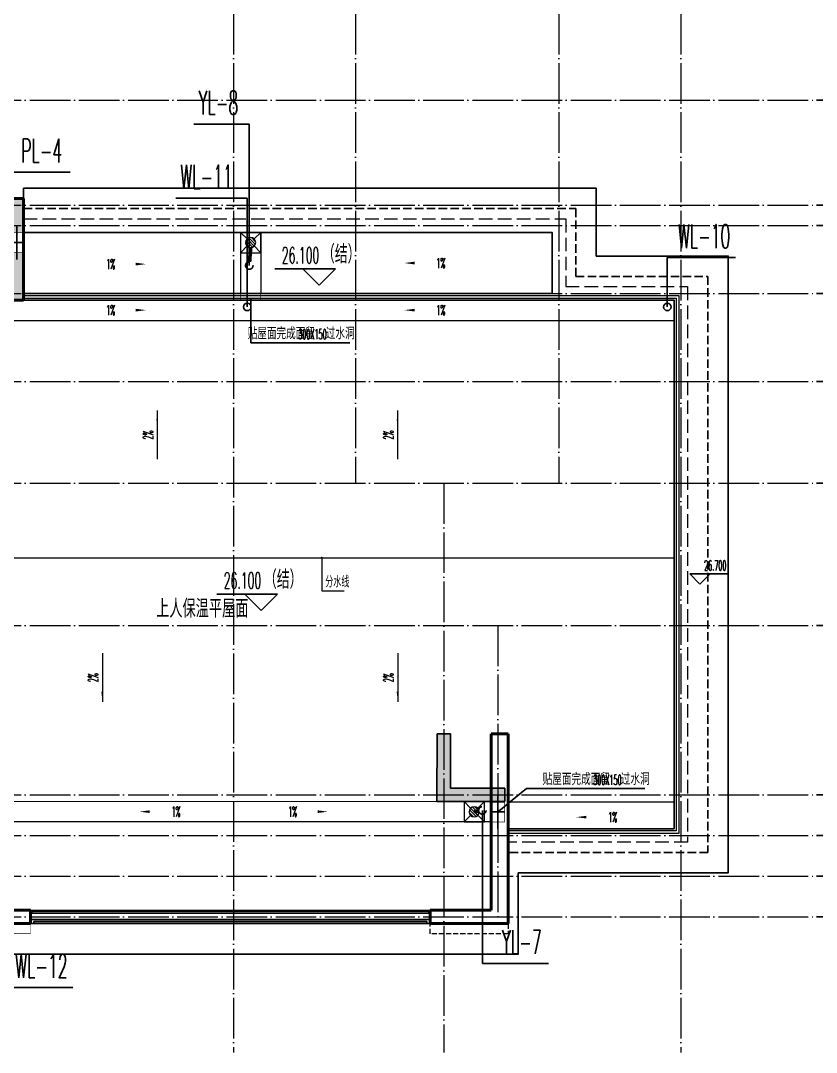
# Model space of a CAD drawing. Extents: x 27938 to 650306, y -92720 to 1524912.
# Drawn here: x 317172 to 328917, y 285115 to 300340 of the extents above; entities that cross this region are included whole.
import ezdxf

# ---------------------------------------------------------------- set-up
doc = ezdxf.new("R2010")
doc.units = 0
doc.header["$LTSCALE"] = 1000
doc.header["$MEASUREMENT"] = 0
for name, pattern in [('#P_--_20B1_001_t3$0$DASH', [0.35, 0.25, -0.1]), ('__DASH', [0.35, 0.25, -0.1]), ('DASH', [0.35, 0.25, -0.1]), ('DOTE', [2.42, 2, -0.2, 0.02, -0.2])]:
    doc.linetypes.add(name, pattern=pattern)
for name, color, linetype in [('3-栏杆1', 135, 'Continuous'), ('AXIS', 3, 'Continuous'), ('COLUMN', 9, 'Continuous'), ('DIM_ELEV', 3, 'Continuous'), ('DIM_LEAD', 3, 'Continuous'), ('DIM_污水', 3, 'Continuous'), ('DIM_雨水', 3, 'Continuous'), ('DIM_餐饮排水', 3, 'Continuous'), ('PIPE-雨水', 4, 'Y'), ('PUB_TEXT', 4, 'Continuous'), ('ROOF', 183, 'Continuous'), ('S-COLU-LINE1', 6, 'Continuous'), ('VPIPE-污水', 2, 'W'), ('VPIPE-雨水', 4, 'DASH'), ('机电标识类', 1, 'Continuous'), ('污水', 3, 'Continuous'), ('看线', 251, 'Continuous'), ('铝合金', 144, 'Continuous')]:
    doc.layers.add(name, color=color, linetype=linetype)
for name, color, linetype, lineweight in [('DOTE', 19, 'DOTE', 9), ('LVTRY', 1, 'Continuous', 13), ('PUB_HATCH', 8, 'Continuous', 9), ('WALL', 9, 'Continuous', 40), ('平面-分水线', 214, 'Continuous', 15), ('平面-排水沟', 86, 'Continuous', 15), ('平面-栏杆', 135, 'Continuous', 15), ('平面-看线', 45, 'Continuous', 15)]:
    doc.layers.add(name, color=color, linetype=linetype, lineweight=lineweight)
doc.styles.add('_TCH_DIM', font='SIMPLEX.shx', dxfattribs={"width": 0.6, "oblique": 10, "bigfont": 'hztxt.shx'})
doc.styles.add('_TCH_DIM_T3', font='SIMPLEX.shx', dxfattribs={"width": 0.494118, "bigfont": 'GBCBIG.shx'})
doc.styles.add('_TWT_SERIAL', font='simplex.shx', dxfattribs={"width": 0.6, "oblique": 10, "height": 3, "bigfont": 'aadri.shx'})
doc.styles.add('DIM_FONT_T3', font='SIMPLEX', dxfattribs={"width": 0.705882, "bigfont": 'GBCBIG'})
doc.styles.get("Standard").update_dxf_attribs({"font": 'gbenor.shx', "bigfont": 'gbcbig.shx'})
doc.linetypes.add('W', pattern='A,3,-0.2,["W",Standard,S=0.25,R=0,X=-0.1,Y=-0.115],-0.2', length=3.4)
doc.linetypes.add('Y', pattern='A,3,-0.2,["Y",Standard,S=0.25,R=0,X=-0.1,Y=-0.115],-0.2', length=3.4)
doc.dimstyles.new('_TCH_ARCH&&100', dxfattribs={"dimtxt": 297.5, "dimasz": 100, "dimexe": 250, "dimexo": 300, "dimgap": 126.25, "dimtad": 1, "dimdec": 0, "dimzin": 0, "dimdsep": 46, "dimtxsty": '_TCH_DIM_T3', "dimblk": 'ARCHTICK', "dimcen": 0.09, "dimclrt": 4, "dimazin": 2, "dimtfac": 1, "dimtdec": 0, "dimtix": 1, "dimtmove": 2, "dimatfit": 3, "dimfxl": 1, "dimtolj": 1, "dimtzin": 0, "dimarcsym": 0})

# ---------------------------------------------------------------- blocks, each defined once
blk = doc.blocks.new('FGDGDRGSDGDG')
at = {"layer": 'DOTE', "linetype": 'DOTE', "ltscale": 0.3}
for p, q in [((538382, 529998), (538382, 513948)), ((540182, 529998), (540182, 522348)), ((543182, 529998), (543182, 522348)), ((544982, 529998), (544982, 513948)), ((488182, 527998), (546982, 527998)), ((488182, 526448), (546982, 526448)), ((488182, 526148), (546982, 526148)), ((488182, 525148), (546982, 525148)), ((488182, 523848), (546982, 523848)), ((488182, 522348), (546982, 522348)), ((541482, 522348), (541482, 513948)), ((488182, 520248), (546982, 520248)), ((488182, 517748), (546982, 517748)), ((542282, 517748), (542282, 517148)), ((488182, 517148), (546982, 517148)), ((488182, 516548), (546982, 516548)), ((488182, 515948), (546982, 515948))]:
    blk.add_line(p, q, dxfattribs=at)
blk = doc.blocks.new('$lvtry$00000171')
for p, q in [((-74, 11), (-11, 74)), ((-70, -27), (27, 70)), ((-53, -53), (53, 53)), ((-27, -70), (70, 27)), ((11, -74), (74, -11))]:
    blk.add_line(p, q)
blk.add_circle((0, 0), 75)
blk.add_point((0, 0))
blk = doc.blocks.new('R5T6Y7TRF')
at = {"layer": '平面-分水线', "color": 4, "elevation": -134}
blk.add_lwpolyline([(392485, -26438), (392785, -26438), (392785, -26738), (392485, -26738)], close=True, dxfattribs=at)
for points in [[(392485, -26438), (392582, -26534)], [(392688, -26534), (392785, -26438)], [(392485, -26738), (392593, -26629)], [(392676, -26629), (392785, -26738)]]:
    blk.add_lwpolyline(points, dxfattribs=at)
at = {"layer": 'LVTRY', "color": 4}
blk.add_blockref('$lvtry$00000171', (392635, -26588, -134), dxfattribs=at)
blk = doc.blocks.new('GDGDGDGRGD')
at = {"linetype": '__DASH', "ltscale": 0.1}
blk.add_wipeout([(428917, 296115), (428717, 296115), (428717, 295815), (428917, 295815)], dxfattribs=at).dxf.layer = '污水'
at = {"layer": '机电标识类', "color": 250, "linetype": 'DASH', "ltscale": 400}
for p, q in [((428817, 295715), (428817, 296215)), ((428917, 295965), (428717, 295965))]:
    blk.add_line(p, q, dxfattribs=at)
at = {"layer": '污水', "linetype": '__DASH', "ltscale": 0.1, "const_width": 10}
blk.add_lwpolyline([(428917, 296115), (428717, 296115), (428717, 295815), (428917, 295815)], close=True, dxfattribs=at)
blk = doc.blocks.new('GDGRXADDGD')
at = {"layer": 'PUB_HATCH'}
for points in [[(316767, 297515), (317017, 297515), (317017, 296215), (317217, 296215), (317217, 297715), (316767, 297715)], [(323317, 288816), (324316, 288815), (324317, 289015), (323517, 289015), (323518, 289815), (323318, 289815)]]:
    blk.add_hatch(color=256, dxfattribs=at).paths.add_polyline_path(points)
at = {"layer": 'COLUMN', "color": 8}
for p, q in [((317217, 297715), (316767, 297715)), ((317217, 296215), (317217, 297715)), ((317017, 296215), (317217, 296215))]:
    blk.add_line(p, q, dxfattribs=at)
at = {"layer": 'S-COLU-LINE1', "color": 8}
for p, q in [((323318, 289815), (323317, 288816)), ((323518, 289815), (323318, 289815)), ((323517, 289015), (323518, 289815)), ((324317, 289015), (323517, 289015)), ((324316, 288815), (324317, 289015)), ((323317, 288816), (324316, 288815))]:
    blk.add_line(p, q, dxfattribs=at)
blk = doc.blocks.new('_ArchTick')
at = {"color": 0, "linetype": 'ByBlock', "const_width": 0.4}
blk.add_lwpolyline([(-0.5, -0.5), (0.5, 0.5)], dxfattribs=at)
blk = doc.blocks.new('*D766')
at = {"layer": 'AXIS', "color": 0, "lineweight": -2}
for p, q in [((331417, 287115), (331417, 287215)), ((329217, 287115), (331667, 287115)), ((331417, 286865), (331417, 287115)), ((329217, 286865), (331667, 286865)), ((331417, 286865), (331417, 286765))]:
    blk.add_line(p, q, dxfattribs=at)
at = {"layer": 'Defpoints', "color": 0}
for p in [(328917, 287115), (331417, 287115), (328917, 286865)]:
    blk.add_point(p, dxfattribs=at)
at = {"layer": 'AXIS', "color": 0, "lineweight": -2, "xscale": 100, "yscale": 100, "zscale": 100}
for p, rotation in [((331417, 287115), 270), ((331417, 286865), 90)]:
    blk.add_blockref('_ArchTick', p, dxfattribs=dict(at, rotation=rotation))
at = {"layer": 'AXIS', "color": 4, "insert": (331142, 286576), "char_height": 297.5, "attachment_point": 5, "rotation": 90, "style": '_TCH_DIM_T3'}
blk.add_mtext('\\A1;250', dxfattribs=at)
blk = doc.blocks.new('*D767')
at = {"layer": 'AXIS', "color": 0, "lineweight": -2}
for p, q in [((331417, 287715), (331417, 287815)), ((329217, 287715), (331667, 287715)), ((331417, 287115), (331417, 287715)), ((329217, 287115), (331667, 287115)), ((331417, 287115), (331417, 287015))]:
    blk.add_line(p, q, dxfattribs=at)
at = {"layer": 'Defpoints', "color": 0}
for p in [(328917, 287715), (331417, 287715), (328917, 287115)]:
    blk.add_point(p, dxfattribs=at)
at = {"layer": 'AXIS', "color": 0, "lineweight": -2, "xscale": 100, "yscale": 100, "zscale": 100}
for p, rotation in [((331417, 287715), 270), ((331417, 287115), 90)]:
    blk.add_blockref('_ArchTick', p, dxfattribs=dict(at, rotation=rotation))
at = {"layer": 'AXIS', "color": 4, "insert": (331142, 287415), "char_height": 297.5, "attachment_point": 5, "rotation": 90, "style": '_TCH_DIM_T3'}
blk.add_mtext('\\A1;600', dxfattribs=at)
blk = doc.blocks.new('*D768')
at = {"layer": 'AXIS', "color": 0, "lineweight": -2}
for p, q in [((331417, 288315), (331417, 288415)), ((329217, 288315), (331667, 288315)), ((331417, 287715), (331417, 288315)), ((329217, 287715), (331667, 287715)), ((331417, 287715), (331417, 287615))]:
    blk.add_line(p, q, dxfattribs=at)
at = {"layer": 'Defpoints', "color": 0}
for p in [(328917, 288315), (331417, 288315), (328917, 287715)]:
    blk.add_point(p, dxfattribs=at)
at = {"layer": 'AXIS', "color": 0, "lineweight": -2, "xscale": 100, "yscale": 100, "zscale": 100}
for p, rotation in [((331417, 288315), 270), ((331417, 287715), 90)]:
    blk.add_blockref('_ArchTick', p, dxfattribs=dict(at, rotation=rotation))
at = {"layer": 'AXIS', "color": 4, "insert": (331142, 288015), "char_height": 297.5, "attachment_point": 5, "rotation": 90, "style": '_TCH_DIM_T3'}
blk.add_mtext('\\A1;600', dxfattribs=at)
blk = doc.blocks.new('*D769')
at = {"layer": 'AXIS', "color": 0, "lineweight": -2}
for p, q in [((331417, 288915), (331417, 289015)), ((329217, 288915), (331667, 288915)), ((331417, 288315), (331417, 288915)), ((329217, 288315), (331667, 288315)), ((331417, 288315), (331417, 288215))]:
    blk.add_line(p, q, dxfattribs=at)
at = {"layer": 'Defpoints', "color": 0}
for p in [(328917, 288915), (331417, 288915), (328917, 288315)]:
    blk.add_point(p, dxfattribs=at)
at = {"layer": 'AXIS', "color": 0, "lineweight": -2, "xscale": 100, "yscale": 100, "zscale": 100}
for p, rotation in [((331417, 288915), 270), ((331417, 288315), 90)]:
    blk.add_blockref('_ArchTick', p, dxfattribs=dict(at, rotation=rotation))
at = {"layer": 'AXIS', "color": 4, "insert": (331142, 288615), "char_height": 297.5, "attachment_point": 5, "rotation": 90, "style": '_TCH_DIM_T3'}
blk.add_mtext('\\A1;600', dxfattribs=at)
blk = doc.blocks.new('*D770')
at = {"layer": 'AXIS', "color": 0, "lineweight": -2}
for p, q in [((329217, 291415), (331667, 291415)), ((331417, 288915), (331417, 291415)), ((329217, 288915), (331667, 288915))]:
    blk.add_line(p, q, dxfattribs=at)
at = {"layer": 'Defpoints', "color": 0}
for p in [(328917, 291415), (331417, 291415), (328917, 288915)]:
    blk.add_point(p, dxfattribs=at)
at = {"layer": 'AXIS', "color": 0, "lineweight": -2, "xscale": 100, "yscale": 100, "zscale": 100}
for p, rotation in [((331417, 291415), 90), ((331417, 288915), 270)]:
    blk.add_blockref('_ArchTick', p, dxfattribs=dict(at, rotation=rotation))
at = {"layer": 'AXIS', "color": 4, "insert": (331142, 290165), "char_height": 297.5, "attachment_point": 5, "rotation": 90, "style": '_TCH_DIM_T3'}
blk.add_mtext('\\A1;2500', dxfattribs=at)
blk = doc.blocks.new('*D771')
at = {"layer": 'AXIS', "color": 0, "lineweight": -2}
for p, q in [((329217, 293515), (331667, 293515)), ((331417, 291415), (331417, 293515)), ((329217, 291415), (331667, 291415))]:
    blk.add_line(p, q, dxfattribs=at)
at = {"layer": 'Defpoints', "color": 0}
for p in [(328917, 293515), (331417, 293515), (328917, 291415)]:
    blk.add_point(p, dxfattribs=at)
at = {"layer": 'AXIS', "color": 0, "lineweight": -2, "xscale": 100, "yscale": 100, "zscale": 100}
for p, rotation in [((331417, 293515), 90), ((331417, 291415), 270)]:
    blk.add_blockref('_ArchTick', p, dxfattribs=dict(at, rotation=rotation))
at = {"layer": 'AXIS', "color": 4, "insert": (331142, 292465), "char_height": 297.5, "attachment_point": 5, "rotation": 90, "style": '_TCH_DIM_T3'}
blk.add_mtext('\\A1;2100', dxfattribs=at)
blk = doc.blocks.new('*D772')
at = {"layer": 'AXIS', "color": 0, "lineweight": -2}
for p, q in [((329217, 295015), (331667, 295015)), ((331417, 293515), (331417, 295015)), ((329217, 293515), (331667, 293515))]:
    blk.add_line(p, q, dxfattribs=at)
at = {"layer": 'Defpoints', "color": 0}
for p in [(328917, 295015), (331417, 295015), (328917, 293515)]:
    blk.add_point(p, dxfattribs=at)
at = {"layer": 'AXIS', "color": 0, "lineweight": -2, "xscale": 100, "yscale": 100, "zscale": 100}
for p, rotation in [((331417, 295015), 90), ((331417, 293515), 270)]:
    blk.add_blockref('_ArchTick', p, dxfattribs=dict(at, rotation=rotation))
at = {"layer": 'AXIS', "color": 4, "insert": (331142, 294265), "char_height": 297.5, "attachment_point": 5, "rotation": 90, "style": '_TCH_DIM_T3'}
blk.add_mtext('\\A1;1500', dxfattribs=at)
blk = doc.blocks.new('*D773')
at = {"layer": 'AXIS', "color": 0, "lineweight": -2}
for p, q in [((329217, 296315), (331667, 296315)), ((331417, 295015), (331417, 296315)), ((329217, 295015), (331667, 295015))]:
    blk.add_line(p, q, dxfattribs=at)
at = {"layer": 'Defpoints', "color": 0}
for p in [(328917, 296315), (331417, 296315), (328917, 295015)]:
    blk.add_point(p, dxfattribs=at)
at = {"layer": 'AXIS', "color": 0, "lineweight": -2, "xscale": 100, "yscale": 100, "zscale": 100}
for p, rotation in [((331417, 296315), 90), ((331417, 295015), 270)]:
    blk.add_blockref('_ArchTick', p, dxfattribs=dict(at, rotation=rotation))
at = {"layer": 'AXIS', "color": 4, "insert": (331142, 295665), "char_height": 297.5, "attachment_point": 5, "rotation": 90, "style": '_TCH_DIM_T3'}
blk.add_mtext('\\A1;1300', dxfattribs=at)
blk = doc.blocks.new('*D774')
at = {"layer": 'AXIS', "color": 0, "lineweight": -2}
for p, q in [((329217, 297315), (331667, 297315)), ((331417, 296315), (331417, 297315)), ((329217, 296315), (331667, 296315))]:
    blk.add_line(p, q, dxfattribs=at)
at = {"layer": 'Defpoints', "color": 0}
for p in [(328917, 297315), (331417, 297315), (328917, 296315)]:
    blk.add_point(p, dxfattribs=at)
at = {"layer": 'AXIS', "color": 0, "lineweight": -2, "xscale": 100, "yscale": 100, "zscale": 100}
for p, rotation in [((331417, 297315), 90), ((331417, 296315), 270)]:
    blk.add_blockref('_ArchTick', p, dxfattribs=dict(at, rotation=rotation))
at = {"layer": 'AXIS', "color": 4, "insert": (331142, 296815), "char_height": 297.5, "attachment_point": 5, "rotation": 90, "style": '_TCH_DIM_T3'}
blk.add_mtext('\\A1;1000', dxfattribs=at)
blk = doc.blocks.new('*D775')
at = {"layer": 'AXIS', "color": 0, "lineweight": -2}
for p, q in [((331417, 297615), (331417, 297715)), ((329217, 297615), (331667, 297615)), ((331417, 297315), (331417, 297615)), ((329217, 297315), (331667, 297315)), ((331417, 297315), (331417, 297215))]:
    blk.add_line(p, q, dxfattribs=at)
at = {"layer": 'Defpoints', "color": 0}
for p in [(328917, 297615), (331417, 297615), (328917, 297315)]:
    blk.add_point(p, dxfattribs=at)
at = {"layer": 'AXIS', "color": 0, "lineweight": -2, "xscale": 100, "yscale": 100, "zscale": 100}
for p, rotation in [((331417, 297615), 270), ((331417, 297315), 90)]:
    blk.add_blockref('_ArchTick', p, dxfattribs=dict(at, rotation=rotation))
at = {"layer": 'AXIS', "color": 4, "insert": (331142, 297465), "char_height": 297.5, "attachment_point": 5, "rotation": 90, "style": '_TCH_DIM_T3'}
blk.add_mtext('\\A1;300', dxfattribs=at)
blk = doc.blocks.new('*D776')
at = {"layer": 'AXIS', "color": 0, "lineweight": -2}
for p, q in [((329217, 299165), (331667, 299165)), ((331417, 297615), (331417, 299165)), ((329217, 297615), (331667, 297615))]:
    blk.add_line(p, q, dxfattribs=at)
at = {"layer": 'Defpoints', "color": 0}
for p in [(328917, 299165), (331417, 299165), (328917, 297615)]:
    blk.add_point(p, dxfattribs=at)
at = {"layer": 'AXIS', "color": 0, "lineweight": -2, "xscale": 100, "yscale": 100, "zscale": 100}
for p, rotation in [((331417, 299165), 90), ((331417, 297615), 270)]:
    blk.add_blockref('_ArchTick', p, dxfattribs=dict(at, rotation=rotation))
at = {"layer": 'AXIS', "color": 4, "insert": (331142, 298390), "char_height": 297.5, "attachment_point": 5, "rotation": 90, "style": '_TCH_DIM_T3'}
blk.add_mtext('\\A1;1550', dxfattribs=at)
blk = doc.blocks.new('*D777')
at = {"layer": 'AXIS', "color": 0, "lineweight": -2}
for p, q in [((331417, 299265), (331417, 299365)), ((329217, 299265), (331667, 299265)), ((329217, 299165), (331667, 299165)), ((331417, 299165), (331417, 299265)), ((331417, 299165), (331417, 299065))]:
    blk.add_line(p, q, dxfattribs=at)
at = {"layer": 'Defpoints', "color": 0}
for p in [(328917, 299265), (328917, 299165), (331417, 299265)]:
    blk.add_point(p, dxfattribs=at)
at = {"layer": 'AXIS', "color": 0, "lineweight": -2, "xscale": 100, "yscale": 100, "zscale": 100}
for p, rotation in [((331417, 299265), 270), ((331417, 299165), 90)]:
    blk.add_blockref('_ArchTick', p, dxfattribs=dict(at, rotation=rotation))
at = {"layer": 'AXIS', "color": 4, "insert": (331142, 299540), "char_height": 297.5, "attachment_point": 5, "rotation": 90, "style": '_TCH_DIM_T3'}
blk.add_mtext('\\A1;100', dxfattribs=at)
blk = doc.blocks.new('*D778')
at = {"layer": 'AXIS', "color": 0, "lineweight": -2}
for p, q in [((329217, 299265), (332467, 299265)), ((332217, 286865), (332217, 299265)), ((329217, 286865), (332467, 286865))]:
    blk.add_line(p, q, dxfattribs=at)
at = {"layer": 'Defpoints', "color": 0}
for p in [(328917, 299265), (332217, 299265), (328917, 286865)]:
    blk.add_point(p, dxfattribs=at)
at = {"layer": 'AXIS', "color": 0, "lineweight": -2, "xscale": 100, "yscale": 100, "zscale": 100}
for p, rotation in [((332217, 299265), 90), ((332217, 286865), 270)]:
    blk.add_blockref('_ArchTick', p, dxfattribs=dict(at, rotation=rotation))
at = {"layer": 'AXIS', "color": 4, "insert": (331942, 293065), "char_height": 297.5, "attachment_point": 5, "rotation": 90, "style": '_TCH_DIM_T3'}
blk.add_mtext('\\A1;12400', dxfattribs=at)

msp = doc.modelspace()

# ---------------------------------------------------------------- hatches: boundary and pattern name
at = {"layer": '平面-排水沟'}
for points in [[(319193.5, 294588.8), (319193.5, 294438.8), (319173.5, 294438.8)], [(322741.6, 294588.8), (322741.6, 294438.8), (322721.6, 294438.8)], [(318382.1, 290287.5), (318382.1, 290437.5), (318362.1, 290437.5)], [(322741.6, 290287.5), (322741.6, 290437.5), (322721.6, 290437.5)]]:
    msp.add_hatch(color=8, dxfattribs=at).paths.add_polyline_path(points)

# ---------------------------------------------------------------- linework, layer by layer
at = {"color": 8, "const_width": 8}
msp.add_lwpolyline([(317316.6, 287015.4), (317316.6, 286865.4), (317016.6, 286865.4), (317016.6, 287015.4)], dxfattribs=at)
at = {"layer": '3-栏杆1', "color": 8}
for p, q in [((317336.8, 287197.6), (317316.6, 287215.4)), ((317316.6, 287215.4), (317336.8, 287197.6)), ((317316.6, 287148.4), (317336.8, 287168.3)), ((323196.3, 287197.5), (317336.8, 287197.6)), ((317336.8, 287197.6), (317336.8, 287168.3)), ((317336.8, 287168.3), (323196.3, 287168.2)), ((323196.3, 287197.6), (323216.6, 287215.4)), ((323216.6, 287215.4), (323196.3, 287197.6)), ((323196.3, 287197.6), (323196.3, 287168.3)), ((323196.3, 287168.3), (323216.6, 287148.4)), ((323216.6, 287148.4), (323196.3, 287168.3))]:
    msp.add_line(p, q, dxfattribs=at)
at = {"layer": 'AXIS'}
for p, q in [((328916.6, 299165.4), (332916.6, 299165.4)), ((328916.6, 297615.4), (332916.6, 297615.4)), ((328916.6, 297315.4), (332916.6, 297315.4)), ((328916.6, 296315.4), (332916.6, 296315.4)), ((328916.6, 295015.4), (332916.6, 295015.4)), ((328916.6, 293515.4), (332916.6, 293515.4)), ((328916.6, 291415.4), (332916.6, 291415.4)), ((328916.6, 288915.4), (332916.6, 288915.4)), ((328916.6, 288315.4), (332916.6, 288315.4)), ((328916.6, 287715.4), (332916.6, 287715.4)), ((328916.6, 287115.4), (332916.6, 287115.4))]:
    msp.add_line(p, q, dxfattribs=at)
at = {"layer": 'DIM_ELEV', "color": 8}
for p, q in [((321817.8, 296677.6), (320925.6, 296677.6)), ((321577.8, 296437.6), (321337.8, 296677.6)), ((321577.8, 296437.6), (321817.8, 296677.6)), ((327197.2, 292024.5), (327047.2, 292174.5)), ((327047.2, 292174.5), (327604.8, 292174.5)), ((327197.2, 292024.5), (327347.2, 292174.5)), ((320961, 291877.8), (320068.7, 291877.8)), ((320721, 291637.8), (320481, 291877.8)), ((320721, 291637.8), (320961, 291877.8))]:
    msp.add_line(p, q, dxfattribs=at)
at = {"layer": 'DIM_LEAD', "color": 8}
for p, q in [((320568.2, 296215.3), (320568.2, 295587.5)), ((320568.2, 296215.3), (320568.2, 295587.5)), ((320568.2, 295587.5), (322032.3, 295587.5)), ((324640.3, 289010.7), (326385.8, 289010.7))]:
    msp.add_line(p, q, dxfattribs=at)
at = {"layer": 'DIM_LEAD', "color": 8, "const_width": 20}
msp.add_lwpolyline([(320568.2, 296225.3, 1), (320568.2, 296205.3, 1)], format="xyb", close=True, dxfattribs=at)
msp.add_lwpolyline([(320568.2, 296225.3, 1), (320568.2, 296205.3, 1)], format="xyb", close=True, dxfattribs=at)
at = {"layer": 'DIM_污水'}
for p, q in [((320516.6, 297719.4), (319461.3, 297719.4)), ((320516.6, 296115.4), (320516.6, 297719.4)), ((326716.6, 296115.4), (326716.6, 296842.3)), ((326716.6, 296842.3), (327723.5, 296842.3)), ((316886.6, 286072.8), (317941.8, 286072.8))]:
    msp.add_line(p, q, dxfattribs=at)
at = {"layer": 'DIM_雨水'}
for p, q in [((320546.6, 298814), (319729.8, 298814)), ((320546.6, 296725.4), (320546.6, 298814)), ((323986.6, 288685.4), (323986.6, 286428.2)), ((323986.6, 286428.2), (324964.9, 286428.2))]:
    msp.add_line(p, q, dxfattribs=at)
at = {"layer": 'DIM_餐饮排水'}
msp.add_line((316916.5, 298104.6), (317904.3, 298104.6), dxfattribs=at)
at = {"layer": 'DOTE', "color": 8, "linetype": 'DOTE', "ltscale": 0.3}
msp.add_line((324216.6, 291415.4), (324216.6, 287115.4), dxfattribs=at)
at = {"layer": 'PIPE-雨水', "const_width": 55}
for points in [[(320550.7, 296780.2), (320566.6, 296990.4)], [(323932.4, 288676.2), (323866.9, 288665.1)]]:
    msp.add_lwpolyline(points, dxfattribs=at)
at = {"layer": 'ROOF', "color": 8, "ltscale": 0.8}
for p, q in [((317216.6, 297865.4), (317216.6, 297715.4)), ((325016.6, 296315.4), (317216.6, 296315.4)), ((325016.6, 296215.4), (317216.6, 296215.4))]:
    msp.add_line(p, q, dxfattribs=at)
msp.add_lwpolyline([(317216.6, 297215.4), (325016.6, 297215.4), (325016.6, 296315.4)], dxfattribs=at)
at = {"layer": 'VPIPE-污水'}
for centre in [(320516.6, 296115.4), (326716.6, 296115.4)]:
    msp.add_circle(centre, 55, dxfattribs=at)
at = {"layer": 'VPIPE-雨水'}
msp.add_circle((320546.6, 296725.4), 55, dxfattribs=at)
at = {"layer": 'WALL', "color": 8}
for p, q in [((317216.6, 297715.4), (315516.6, 297715.4)), ((317216.6, 296215.4), (317016.6, 296215.4)), ((324116.6, 289815.4), (324366.6, 289815.4)), ((317016.6, 287215.4), (317316.6, 287215.4)), ((317316.6, 287215.4), (317316.6, 287015.4)), ((323216.6, 287215.4), (324116.6, 287215.4)), ((323216.6, 287215.4), (323216.6, 287015.4)), ((324366.6, 287215.4), (324366.6, 287015.4)), ((317016.6, 287015.4), (317316.6, 287015.4)), ((323216.6, 287015.4), (324216.6, 287015.4)), ((324216.6, 287015.4), (324366.6, 287015.4))]:
    msp.add_line(p, q, dxfattribs=at)
at = {"layer": '平面-排水沟', "color": 8}
for p, q in [((320416.6, 297215.4), (320416.6, 296315.4)), ((320716.6, 297215.4), (320716.6, 296315.4)), ((314716.6, 295915.4), (326816.6, 295915.4)), ((314566.6, 292415), (326816.6, 292415)), ((321616.3, 292415), (321616.3, 291925.7)), ((321616.3, 291925.7), (321946.4, 291925.7)), ((320316.6, 288514.9), (320316.6, 288814.9))]:
    msp.add_line(p, q, dxfattribs=at)
for points in [[(318614.2, 296747, 0, 0, 0), (319022, 296747, 0, 40, 0), (318872, 296747, 0, 0, 0)], [(323243.2, 296762.5, 0, 0, 0), (322835.4, 296762.5, 0, 40, 0), (322985.4, 296762.5, 0, 0, 0)], [(318614.2, 296067.5, 0, 0, 0), (319022, 296067.5, 0, 40, 0), (318872, 296067.5, 0, 0, 0)], [(323243.2, 296067.5, 0, 0, 0), (322835.4, 296067.5, 0, 40, 0), (322985.4, 296067.5, 0, 0, 0)], [(319335.1, 288667.1, 0, 0, 0), (318927.3, 288667.1, 0, 40, 0), (319077.3, 288667.1, 0, 0, 0)], [(321298.1, 288667.1, 0, 0, 0), (321705.9, 288667.1, 0, 40, 0), (321555.9, 288667.1, 0, 0, 0)], [(325779.5, 288586.2, 0, 0, 0), (325371.7, 288586.2, 0, 40, 0), (325521.7, 288586.2, 0, 0, 0)]]:
    msp.add_lwpolyline(points, format="xyseb", dxfattribs=at)
for points in [[(319193.5, 293868.7), (319193.5, 294588.8)], [(322741.6, 293868.7), (322741.6, 294588.8)], [(318382.1, 291007.5), (318382.1, 290287.5)], [(322741.6, 291007.5), (322741.6, 290287.5)]]:
    msp.add_lwpolyline(points, dxfattribs=at)
at = {"layer": '平面-排水沟', "color": 8, "const_width": 13.3}
msp.add_lwpolyline([(321616.3, 292421.7, 1), (321616.3, 292408.3, 1)], format="xyb", close=True, dxfattribs=at)
at = {"layer": '平面-看线', "color": 8}
msp.add_line((317316.6, 287215.4), (323216.6, 287215.4), dxfattribs=at)
at = {"layer": '平面-看线', "color": 8, "linetype": 'DASH', "ltscale": 0.3}
msp.add_lwpolyline([(324366.6, 287015.4), (324366.6, 286865.4), (323216.6, 286865.4), (323216.6, 287015.4)], dxfattribs=at)
at = {"layer": '污水', "color": 8, "linetype": '__DASH', "ltscale": 0.1, "const_width": 10}
msp.add_lwpolyline([(320716.6, 296315.4), (320716.6, 296215.3), (320416.6, 296215.3), (320416.6, 296315.4)], close=True, dxfattribs=at)
at = {"layer": '看线', "color": 8}
msp.add_lwpolyline([(324516.6, 287765.4), (324516.6, 286565.4), (301916.6, 286565.4), (301916.6, 288065.4), (299516.6, 288065.4)], dxfattribs=at)
at = {"layer": '铝合金', "color": 8}
for points in [[(317346.6, 287075.4), (317316.6, 287075.4), (317316.6, 287015.4), (317366.6, 287015.3), (317366.6, 287045.3)], [(317316.6, 287045.4), (317316.6, 287015.4), (317366.6, 287015.3), (317366.6, 287025.3), (317366.6, 287025.3), (317366.6, 287045.4)], [(323186.6, 287075.4), (317346.6, 287075.4)], [(323166.6, 287045.4), (317366.6, 287045.4)], [(323166.6, 287015.4), (317366.6, 287015.4)], [(323186.6, 287075.4), (323216.6, 287075.4), (323216.6, 287015.4), (323166.6, 287015.4), (323166.6, 287045.4)], [(323216.6, 287045.4), (323216.6, 287015.4), (323166.6, 287015.4), (323166.6, 287025.4), (323166.6, 287025.4), (323166.6, 287045.4)]]:
    msp.add_lwpolyline(points, dxfattribs=at)

# ---------------------------------------------------------------- block references
msp.add_blockref('FGDGDRGSDGDG', (-218065.9, -228833.1))
at = {"color": 8, "xscale": -1}
for p in [(713201.4, 323653, 134.4), (716501.8, 315252.7, 134.4)]:
    msp.add_blockref('R5T6Y7TRF', p, dxfattribs=at)

# ---------------------------------------------------------------- texts
at = {"layer": 'DIM_ELEV', "color": 8, "style": '_TCH_DIM'}
for s, height, width, p in [('（结）', 270.07, 0.7, (321620, 296757.6)), ('26.100', 238, 0.494118, (321026.4, 296757.6)), ('26.700', 148.75, 0.423529, (327259.6, 292224.5)), ('26.100', 238, 0.494118, (320169.5, 291957.9)), ('（结）', 270.07, 0.7, (320763.1, 291957.9))]:
    msp.add_text(s, height=height, dxfattribs=dict(at, width=width)).set_placement(p)
at = {"layer": 'DIM_LEAD', "color": 7, "style": '_TCH_DIM'}
for s, height, width, p in [('贴屋面完成面留', 175, 0.6, (320523.4, 295637.6)), ('过水洞', 175, 0.6, (321676.5, 295637.6)), ('300X150', 148.75, 0.423529, (321268.2, 295637.6)), ('贴屋面完成面留', 175, 0.6, (324876.9, 289060.8)), ('300X150', 148.75, 0.423529, (325621.8, 289060.8)), ('过水洞', 175, 0.6, (326030, 289060.8))]:
    msp.add_text(s, height=height, dxfattribs=dict(at, width=width)).set_placement(p)
at = {"layer": 'DIM_污水', "color": 7, "style": '_TWT_SERIAL', "width": 0.48}
for s, p in [('WL-11', (319531.3, 297859.4)), ('WL-10', (326875.5, 296982.3)), ('WL-12', (317093.9, 286212.8))]:
    msp.add_text(s, height=350, dxfattribs=at).set_placement(p)
at = {"layer": 'DIM_雨水', "color": 7, "style": '_TWT_SERIAL', "width": 0.48}
for s, p in [('YL-8', (319799.8, 298954)), ('YL-7', (324278.9, 286568.2))]:
    msp.add_text(s, height=350, dxfattribs=at).set_placement(p)
at = {"layer": 'DIM_餐饮排水', "color": 7, "style": '_TWT_SERIAL', "width": 0.48}
msp.add_text('PL-4', height=350, dxfattribs=at).set_placement((317180.6, 298244.6))
at = {"layer": 'PUB_TEXT', "color": 8}
msp.add_text('上人保温平屋面', height=270.07, dxfattribs=at).set_placement((319172.6, 291528.5))
at = {"layer": '平面-排水沟', "color": 8, "style": '_TCH_DIM', "width": 0.423529}
for p in [(318435.9, 296672.6), (323308.3, 296688.1), (318435.9, 295993.1), (323308.3, 295993.1), (319400.2, 288592.7), (321119.8, 288592.7), (325844.6, 288511.9)]:
    msp.add_text('1%', height=148.75, dxfattribs=at).set_placement(p)
for rotation, p in [(90.0006, (319128.4, 294158.6)), (90.0006, (322676.5, 294158.6)), (89.9994, (318317, 290577.4)), (89.9994, (322676.5, 290577.4))]:
    msp.add_text('2%', height=148.75, rotation=rotation, dxfattribs=at).set_placement(p)
at = {"layer": '平面-排水沟', "color": 7, "style": 'DIM_FONT_T3', "width": 0.705882}
msp.add_text('分水线', height=168.79, dxfattribs=at).set_placement((321667, 291975.7))

# ---------------------------------------------------------------- dimensions: what is measured, and where the dimension line sits
at = {"layer": 'AXIS'}
for base, p1, p2, picture, middle in [((331416.6, 299265.4), (328916.6, 299165.4), (328916.6, 299265.4), '*D777', (331141.6, 299540.4)), ((331416.6, 287115.4), (328916.6, 286865.4), (328916.6, 287115.4), '*D766', (331141.6, 286576.4))]:
    dim = msp.add_linear_dim(base=base, p1=p1, p2=p2, angle=90, dimstyle='_TCH_ARCH&&100', dxfattribs=at)
    dim.commit()
    dim.dimension.update_dxf_attribs({"geometry": picture, "text_midpoint": middle, "dimtype": 129})
for p1, p2, distance, picture, middle in [((328916.6, 286865.4), (328916.6, 299265.4), -3300, '*D778', (331941.6, 293065.4)), ((328916.6, 297615.4), (328916.6, 299165.4), -2500, '*D776', (331141.6, 298390.4)), ((328916.6, 297315.4), (328916.6, 297615.4), -2500, '*D775', (331141.6, 297465.4)), ((328916.6, 296315.4), (328916.6, 297315.4), -2500, '*D774', (331141.6, 296815.4)), ((328916.6, 295015.4), (328916.6, 296315.4), -2500, '*D773', (331141.6, 295665.4)), ((328916.6, 293515.4), (328916.6, 295015.4), -2500, '*D772', (331141.6, 294265.4)), ((328916.6, 291415.4), (328916.6, 293515.4), -2500, '*D771', (331141.6, 292465.4)), ((328916.6, 288915.4), (328916.6, 291415.4), -2500, '*D770', (331141.6, 290165.4)), ((328916.6, 288315.4), (328916.6, 288915.4), -2500, '*D769', (331141.6, 288615.4)), ((328916.6, 287715.4), (328916.6, 288315.4), -2500, '*D768', (331141.6, 288015.4)), ((328916.6, 287115.4), (328916.6, 287715.4), -2500, '*D767', (331141.6, 287415.4))]:
    dim = msp.add_aligned_dim(p1=p1, p2=p2, distance=distance, dimstyle='_TCH_ARCH&&100', dxfattribs=at)
    dim.commit()
    dim.dimension.update_dxf_attribs({"geometry": picture, "text_midpoint": middle})

# ---------------------------------------------------------------- next in the draw order: block references
at = {"color": 8, "xscale": -1}
msp.add_blockref('GDGDGDGRGD', (753033.2, -7300.9), dxfattribs=at)

# ---------------------------------------------------------------- next in the draw order: linework, layer by layer
at = {"layer": 'DIM_LEAD', "color": 8}
msp.add_line((324217.4, 288664.5), (324640.3, 289010.7), dxfattribs=at)
msp.add_line((324217.4, 288664.5), (324640.3, 289010.7), dxfattribs=at)
at = {"layer": 'DIM_LEAD', "color": 8, "const_width": 20}
msp.add_lwpolyline([(324209.7, 288658.2, 1), (324225.2, 288670.8, 1)], format="xyb", close=True, dxfattribs=at)
msp.add_lwpolyline([(324209.7, 288658.2, 1), (324225.2, 288670.8, 1)], format="xyb", close=True, dxfattribs=at)
at = {"layer": 'ROOF', "color": 8, "ltscale": 0.8}
for points in [[(317216.6, 297865.4), (325666.6, 297865.4), (325666.6, 296865.4), (327616.6, 296865.4), (327616.6, 287765.4), (324516.6, 287765.4)], [(325016.6, 296215.4), (326816.6, 296215.4), (326816.6, 288415.4), (324366.6, 288415.4)]]:
    msp.add_lwpolyline(points, dxfattribs=at)
at = {"layer": 'VPIPE-雨水'}
msp.add_circle((323986.6, 288685.4), 55, dxfattribs=at)
at = {"layer": 'WALL', "color": 8}
for p, q in [((324116.6, 287215.4), (324116.6, 289815.4)), ((324366.6, 287215.4), (324366.6, 289815.4))]:
    msp.add_line(p, q, dxfattribs=at)
at = {"layer": '平面-排水沟', "color": 8}
for p, q in [((324116, 288814.5), (316816.6, 288815.4)), ((324366.9, 288814.3), (326816.6, 288814.3)), ((324116.6, 288515.4), (316316.6, 288515.4))]:
    msp.add_line(p, q, dxfattribs=at)
at = {"layer": '平面-栏杆', "color": 8}
for points in [[(317216.6, 296285.4), (326886.6, 296285.4), (326886.6, 288345.4), (324366.6, 288345.4)], [(317216.6, 296245.4), (326846.6, 296245.4), (326846.6, 288385.4), (324366.6, 288385.4)]]:
    msp.add_lwpolyline(points, dxfattribs=at)
at = {"layer": '平面-看线', "color": 8, "linetype": 'DASH', "ltscale": 0.8}
msp.add_lwpolyline([(317216.6, 297415.4), (325216.6, 297415.4), (325216.6, 296415.4), (327016.6, 296415.4), (327016.6, 288215.4), (324366.6, 288215.4)], dxfattribs=at)
at = {"layer": '看线', "color": 8, "linetype": '#P_--_20B1_001_t3$0$DASH', "ltscale": 0.5}
msp.add_lwpolyline([(317216.6, 297565.4), (325366.6, 297565.4), (325366.6, 296565.4), (327316.6, 296565.4), (327316.6, 288065.4), (324366.6, 288065.4)], dxfattribs=at)

# ---------------------------------------------------------------- next in the draw order: block references
at = {"color": 8}
msp.add_blockref('GDGRXADDGD', (0, 0), dxfattribs=at)

# ---------------------------------------------------------------- next in the draw order: block references
at = {"color": 8, "xscale": -1}
msp.add_blockref('GDGDGDGRGD', (745933.2, 1100), dxfattribs=at)

# ---------------------------------------------------------------- next in the draw order: linework, layer by layer
at = {"layer": 'WALL', "color": 8}
msp.add_line((317216.6, 297715.4), (317216.6, 296215.4), dxfattribs=at)

doc.saveas('drawing.dxf')
